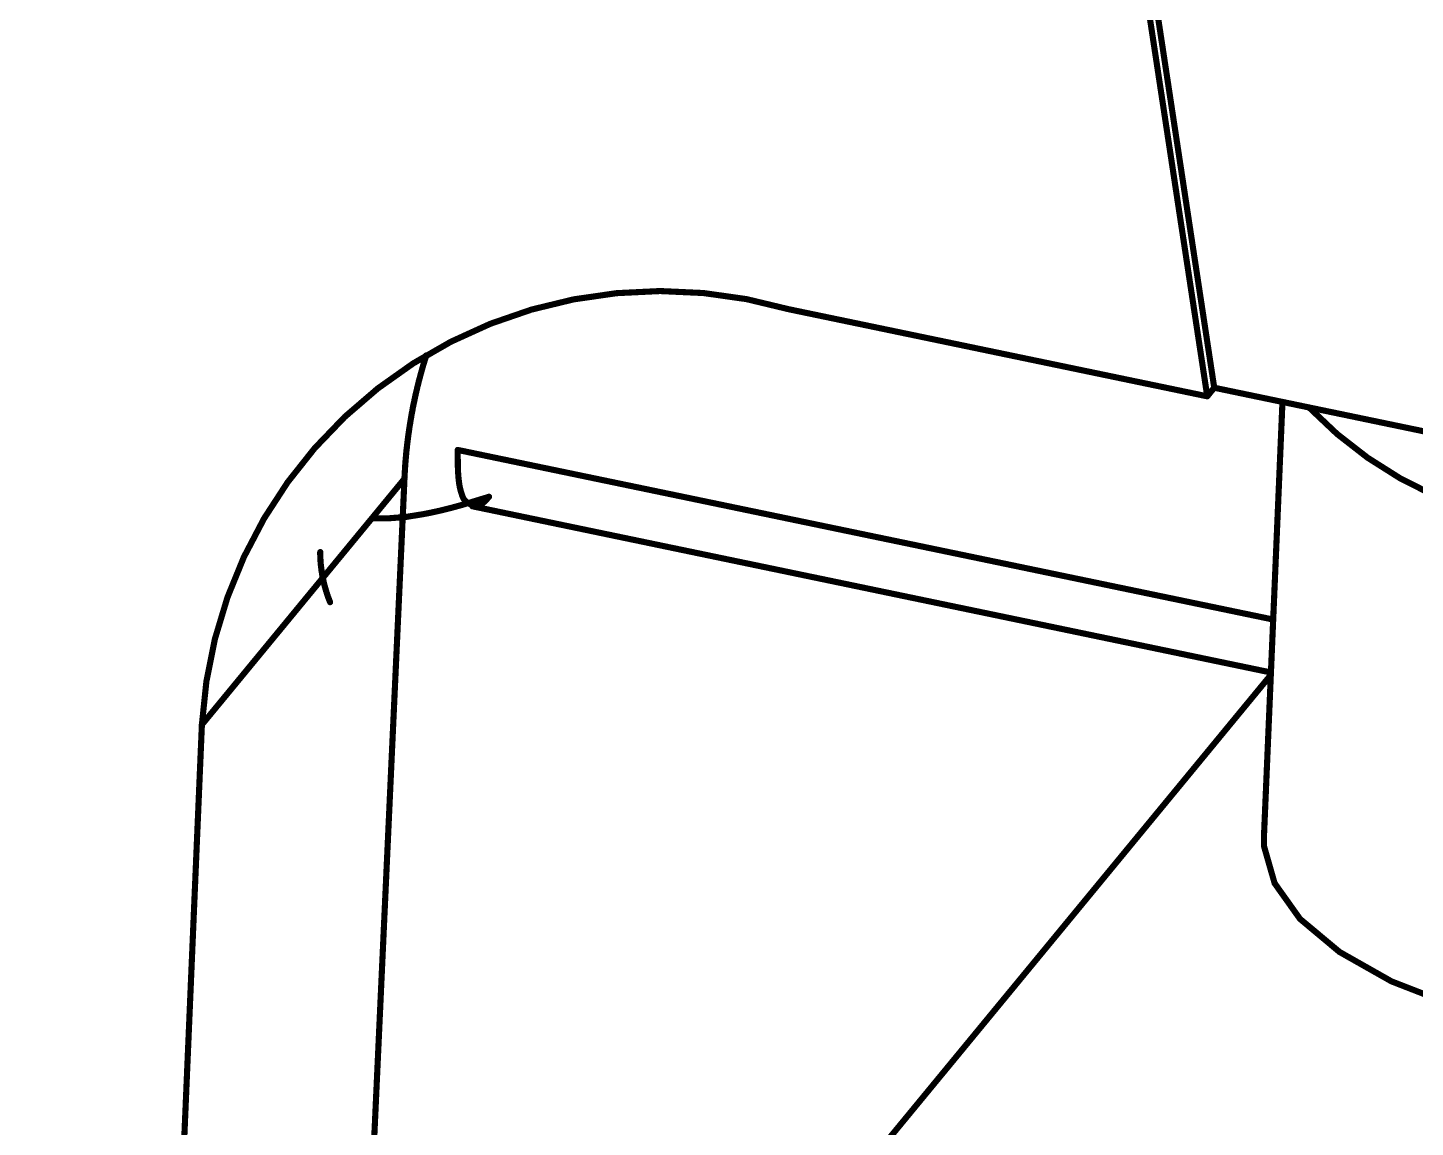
# Model space of a CAD drawing. Header units: inches. Extents: x 0 to 35.2, y -0.7 to 15.9.
# Drawn here: x 13.4561 to 13.5694, y 2.1401 to 2.2298 of the extents above; entities that cross this region are included whole.
import ezdxf

# ---------------------------------------------------------------- set-up
doc = ezdxf.new("R2010")
doc.units = ezdxf.units.IN
doc.header["$MEASUREMENT"] = 0
doc.layers.add('Dimensions', color=6, linetype='Continuous')

msp = doc.modelspace()

# ---------------------------------------------------------------- linework, layer by layer
at = {"layer": 'Dimensions', "const_width": 0.0005}
for points in [[(13.36293, 3.44821), (13.55237, 2.19974)], [(13.36362, 3.44819), (13.55294, 2.20044)], [(13.5182, 2.20685), (13.55237, 2.19974)], [(13.48858, 2.20298), (13.48861, 2.20308)], [(13.48823, 2.20182), (13.48826, 2.20192)], [(13.48826, 2.20192), (13.48829, 2.20202)], [(13.48829, 2.20202), (13.48831, 2.20211)], [(13.48831, 2.20211), (13.48834, 2.20221)], [(13.48834, 2.20221), (13.48837, 2.20231)], [(13.48837, 2.20231), (13.4884, 2.2024)], [(13.4884, 2.2024), (13.48843, 2.2025)], [(13.48843, 2.2025), (13.48846, 2.2026)], [(13.48846, 2.2026), (13.48849, 2.20269)], [(13.48849, 2.20269), (13.48852, 2.20279)], [(13.48852, 2.20279), (13.48855, 2.20289)], [(13.48855, 2.20289), (13.48858, 2.20298)], [(13.48795, 2.20074), (13.48797, 2.20084)], [(13.48797, 2.20084), (13.48799, 2.20094)], [(13.48799, 2.20094), (13.48802, 2.20104)], [(13.48802, 2.20104), (13.48805, 2.20114)], [(13.48805, 2.20114), (13.48807, 2.20123)], [(13.48807, 2.20123), (13.4881, 2.20133)], [(13.4881, 2.20133), (13.48812, 2.20143)], [(13.48812, 2.20143), (13.48815, 2.20153)], [(13.48815, 2.20153), (13.48818, 2.20163)], [(13.48818, 2.20163), (13.4882, 2.20172)], [(13.4882, 2.20172), (13.48823, 2.20182)], [(13.48767, 2.19955), (13.48769, 2.19965)], [(13.48769, 2.19965), (13.48771, 2.19975)], [(13.48771, 2.19975), (13.48773, 2.19985)], [(13.48773, 2.19985), (13.48776, 2.19995)], [(13.48776, 2.19995), (13.48778, 2.20005)], [(13.48778, 2.20005), (13.4878, 2.20015)], [(13.4878, 2.20015), (13.48783, 2.20025)], [(13.48783, 2.20025), (13.48785, 2.20035)], [(13.48785, 2.20035), (13.48787, 2.20045)], [(13.48787, 2.20045), (13.4879, 2.20055)], [(13.4879, 2.20055), (13.48792, 2.20064)], [(13.48792, 2.20064), (13.48795, 2.20074)], [(13.55237, 2.19974), (13.55294, 2.20044)], [(13.55294, 2.20044), (13.67998, 2.17401)], [(13.48745, 2.19845), (13.48747, 2.19855)], [(13.48747, 2.19855), (13.48749, 2.19865)], [(13.48749, 2.19865), (13.4875, 2.19875)], [(13.4875, 2.19875), (13.48752, 2.19885)], [(13.48752, 2.19885), (13.48754, 2.19895)], [(13.48754, 2.19895), (13.48756, 2.19905)], [(13.48756, 2.19905), (13.48758, 2.19915)], [(13.48758, 2.19915), (13.48761, 2.19925)], [(13.48761, 2.19925), (13.48763, 2.19935)], [(13.48763, 2.19935), (13.48765, 2.19945)], [(13.48765, 2.19945), (13.48767, 2.19955)], [(13.557, 2.16382), (13.55851, 2.19928)], [(13.48726, 2.19734), (13.48727, 2.19744)], [(13.48727, 2.19744), (13.48729, 2.19754)], [(13.48729, 2.19754), (13.48731, 2.19764)], [(13.48731, 2.19764), (13.48732, 2.19774)], [(13.48732, 2.19774), (13.48734, 2.19785)], [(13.48734, 2.19785), (13.48736, 2.19795)], [(13.48736, 2.19795), (13.48738, 2.19805)], [(13.48738, 2.19805), (13.48739, 2.19815)], [(13.48739, 2.19815), (13.48741, 2.19825)], [(13.48741, 2.19825), (13.48743, 2.19835)], [(13.48743, 2.19835), (13.48745, 2.19845)], [(13.4871, 2.19622), (13.48711, 2.19632)], [(13.48711, 2.19632), (13.48713, 2.19642)], [(13.48713, 2.19642), (13.48714, 2.19652)], [(13.48714, 2.19652), (13.48715, 2.19663)], [(13.48715, 2.19663), (13.48717, 2.19673)], [(13.48717, 2.19673), (13.48718, 2.19683)], [(13.48718, 2.19683), (13.4872, 2.19693)], [(13.4872, 2.19693), (13.48721, 2.19703)], [(13.48721, 2.19703), (13.48723, 2.19713)], [(13.48723, 2.19713), (13.48724, 2.19724)], [(13.48724, 2.19724), (13.48726, 2.19734)], [(13.48697, 2.19509), (13.48698, 2.19519)], [(13.48698, 2.19519), (13.48699, 2.19529)], [(13.48699, 2.19529), (13.487, 2.19539)], [(13.487, 2.19539), (13.48702, 2.1955)], [(13.48702, 2.1955), (13.48703, 2.1956)], [(13.48703, 2.1956), (13.48704, 2.1957)], [(13.48704, 2.1957), (13.48705, 2.19581)], [(13.48705, 2.19581), (13.48706, 2.19591)], [(13.48706, 2.19591), (13.48707, 2.19601)], [(13.48707, 2.19601), (13.48709, 2.19611)], [(13.48709, 2.19611), (13.4871, 2.19622)], [(13.49118, 2.19536), (13.55776, 2.18151)], [(13.48688, 2.19395), (13.48689, 2.19405)], [(13.48689, 2.19415), (13.4869, 2.19426)], [(13.48689, 2.19405), (13.48689, 2.19415)], [(13.4869, 2.19426), (13.48691, 2.19436)], [(13.48691, 2.19436), (13.48692, 2.19447)], [(13.48692, 2.19447), (13.48693, 2.19457)], [(13.48693, 2.19457), (13.48694, 2.19467)], [(13.48694, 2.19478), (13.48695, 2.19488)], [(13.48694, 2.19467), (13.48694, 2.19478)], [(13.48695, 2.19488), (13.48696, 2.19498)], [(13.48696, 2.19498), (13.48697, 2.19509)], [(13.47029, 2.17293), (13.48683, 2.19301)], [(13.48282, 2.10565), (13.48683, 2.19301)], [(13.48683, 2.19311), (13.48684, 2.19322)], [(13.48683, 2.19301), (13.48683, 2.19311)], [(13.48684, 2.19332), (13.48685, 2.19343)], [(13.48684, 2.19322), (13.48684, 2.19332)], [(13.48685, 2.19353), (13.48686, 2.19363)], [(13.48685, 2.19343), (13.48685, 2.19353)], [(13.48686, 2.19363), (13.48687, 2.19374)], [(13.48687, 2.19384), (13.48688, 2.19395)], [(13.48687, 2.19374), (13.48687, 2.19384)], [(13.492, 2.19101), (13.49374, 2.19154)], [(13.49238, 2.19076), (13.55757, 2.17719)], [(13.47995, 2.18698), (13.47995, 2.18702)], [(13.47995, 2.18694), (13.47995, 2.18698)], [(13.47995, 2.18694), (13.47995, 2.1869)], [(13.47995, 2.1869), (13.47995, 2.18686)], [(13.47995, 2.18686), (13.47995, 2.18682)], [(13.47995, 2.18682), (13.47995, 2.18678)], [(13.47995, 2.18678), (13.47996, 2.18673)], [(13.47996, 2.18673), (13.47996, 2.18669)], [(13.47996, 2.18669), (13.47996, 2.18665)], [(13.47996, 2.18665), (13.47996, 2.18661)], [(13.47996, 2.18661), (13.47996, 2.18657)], [(13.47996, 2.18657), (13.47996, 2.18653)], [(13.47996, 2.18653), (13.47996, 2.18649)], [(13.47996, 2.18649), (13.47997, 2.18645)], [(13.47997, 2.18645), (13.47997, 2.18641)], [(13.47997, 2.18641), (13.47997, 2.18637)], [(13.47997, 2.18637), (13.47997, 2.18633)], [(13.47997, 2.18633), (13.47998, 2.18629)], [(13.47998, 2.18629), (13.47998, 2.18624)], [(13.47998, 2.18624), (13.47998, 2.1862)], [(13.47998, 2.1862), (13.47998, 2.18616)], [(13.47998, 2.18616), (13.47999, 2.18612)], [(13.47999, 2.18612), (13.47999, 2.18608)], [(13.47999, 2.18608), (13.48, 2.18604)], [(13.48, 2.18604), (13.48, 2.186)], [(13.48, 2.186), (13.48, 2.18596)], [(13.48, 2.18596), (13.48001, 2.18592)], [(13.48001, 2.18592), (13.48001, 2.18587)], [(13.48001, 2.18587), (13.48002, 2.18583)], [(13.48002, 2.18583), (13.48002, 2.18579)], [(13.48002, 2.18579), (13.48003, 2.18575)], [(13.48003, 2.18575), (13.48003, 2.18571)], [(13.48003, 2.18571), (13.48004, 2.18567)], [(13.48004, 2.18567), (13.48004, 2.18563)], [(13.48004, 2.18563), (13.48005, 2.18559)], [(13.48005, 2.18559), (13.48005, 2.18555)], [(13.48005, 2.18555), (13.48006, 2.1855)], [(13.48006, 2.1855), (13.48006, 2.18546)], [(13.48006, 2.18546), (13.48007, 2.18542)], [(13.48007, 2.18542), (13.48008, 2.18538)], [(13.48008, 2.18538), (13.48008, 2.18534)], [(13.48008, 2.18534), (13.48009, 2.1853)], [(13.48009, 2.1853), (13.4801, 2.18526)], [(13.4801, 2.18526), (13.4801, 2.18522)], [(13.4801, 2.18522), (13.48011, 2.18518)], [(13.48011, 2.18518), (13.48012, 2.18513)], [(13.48012, 2.18513), (13.48013, 2.18509)], [(13.48013, 2.18509), (13.48013, 2.18505)], [(13.48013, 2.18505), (13.48014, 2.18501)], [(13.48014, 2.18501), (13.48015, 2.18497)], [(13.48015, 2.18497), (13.48016, 2.18493)], [(13.48016, 2.18493), (13.48017, 2.18489)], [(13.48017, 2.18489), (13.48017, 2.18485)], [(13.48017, 2.18485), (13.48018, 2.1848)], [(13.48018, 2.1848), (13.48019, 2.18476)], [(13.48019, 2.18476), (13.4802, 2.18472)], [(13.4802, 2.18472), (13.48021, 2.18468)], [(13.48021, 2.18468), (13.48022, 2.18464)], [(13.48022, 2.18464), (13.48023, 2.1846)], [(13.48023, 2.1846), (13.48024, 2.18456)], [(13.48024, 2.18456), (13.48025, 2.18452)], [(13.48025, 2.18452), (13.48026, 2.18448)], [(13.48026, 2.18448), (13.48027, 2.18443)], [(13.48027, 2.18443), (13.48028, 2.18439)], [(13.48028, 2.18439), (13.48029, 2.18435)], [(13.48029, 2.18435), (13.4803, 2.18431)], [(13.4803, 2.18431), (13.48031, 2.18427)], [(13.48031, 2.18427), (13.48032, 2.18423)], [(13.48032, 2.18423), (13.48033, 2.18419)], [(13.48033, 2.18419), (13.48034, 2.18415)], [(13.48034, 2.18415), (13.48036, 2.18411)], [(13.48036, 2.18411), (13.48037, 2.18407)], [(13.48037, 2.18407), (13.48038, 2.18402)], [(13.48038, 2.18402), (13.48039, 2.18398)], [(13.48039, 2.18398), (13.4804, 2.18394)], [(13.4804, 2.18394), (13.48042, 2.1839)], [(13.48042, 2.1839), (13.48043, 2.18386)], [(13.48043, 2.18386), (13.48044, 2.18382)], [(13.48044, 2.18382), (13.48045, 2.18378)], [(13.48045, 2.18378), (13.48047, 2.18374)], [(13.48047, 2.18374), (13.48048, 2.1837)], [(13.48048, 2.1837), (13.48049, 2.18366)], [(13.48049, 2.18366), (13.48051, 2.18362)], [(13.48051, 2.18362), (13.48052, 2.18358)], [(13.48052, 2.18358), (13.48053, 2.18353)], [(13.48053, 2.18353), (13.48055, 2.18349)], [(13.48055, 2.18349), (13.48056, 2.18345)], [(13.48056, 2.18345), (13.48057, 2.18341)], [(13.48057, 2.18341), (13.48059, 2.18337)], [(13.48059, 2.18337), (13.4806, 2.18333)], [(13.4806, 2.18333), (13.48062, 2.18329)], [(13.48062, 2.18329), (13.48063, 2.18325)], [(13.48063, 2.18325), (13.48065, 2.18321)], [(13.48065, 2.18321), (13.48066, 2.18317)], [(13.48066, 2.18317), (13.48068, 2.18313)], [(13.48068, 2.18313), (13.48069, 2.18309)], [(13.48069, 2.18309), (13.48071, 2.18305)], [(13.48071, 2.18305), (13.48072, 2.18301)], [(13.48072, 2.18301), (13.48074, 2.18297)], [(13.48074, 2.18297), (13.48076, 2.18293)], [(13.46957, 2.07015), (13.55756, 2.17699)], [(13.46658, 2.08593), (13.47029, 2.17293)], [(13.557, 2.16382), (13.55701, 2.16298)], [(13.55701, 2.16298), (13.55787, 2.15998)], [(13.55787, 2.15998), (13.55994, 2.15707)], [(13.55994, 2.15707), (13.56317, 2.15437)], [(13.56317, 2.15437), (13.56741, 2.15197)], [(13.56741, 2.15197), (13.57252, 2.14998)]]:
    msp.add_lwpolyline(points, dxfattribs=at)
for points in [[(13.47029, 2.17293, -0.482015), (13.5182, 2.20685)], [(13.58002, 2.18907, -0.170955), (13.56069, 2.19882)], [(13.49119, 2.19393, -0.007472), (13.49118, 2.19536)], [(13.49129, 2.19264, -0.027727), (13.49119, 2.19393)], [(13.49154, 2.19165, -0.056512), (13.49129, 2.19264)], [(13.492, 2.19101, -0.010318), (13.49021, 2.19052)], [(13.49241, 2.19088, -0.300743), (13.49154, 2.19165)], [(13.49263, 2.19076, -0.080334), (13.49241, 2.19088)], [(13.49288, 2.19078, -0.170382), (13.49263, 2.19076)], [(13.49315, 2.19095, -0.072972), (13.49288, 2.19078)], [(13.49374, 2.19154, -0.034925), (13.49315, 2.19095)], [(13.48832, 2.19011, -0.05978), (13.48416, 2.18978)], [(13.49021, 2.19052, -0.015796), (13.48832, 2.19011)]]:
    msp.add_lwpolyline(points, format="xyb", dxfattribs=at)
at = {"layer": 'Dimensions', "const_width": 0.00025}
for points in [[(13.51808, 2.20685, 1), (13.51833, 2.20685, 1)], [(13.51808, 2.20685, 1), (13.51833, 2.20685, 1)], [(13.48848, 2.20308, 1), (13.48873, 2.20308, 1)], [(13.48813, 2.20192, 1), (13.48838, 2.20192, 1)], [(13.48813, 2.20192, 1), (13.48838, 2.20192, 1)], [(13.48816, 2.20202, 1), (13.48841, 2.20202, 1)], [(13.48816, 2.20202, 1), (13.48841, 2.20202, 1)], [(13.48819, 2.20211, 1), (13.48844, 2.20211, 1)], [(13.48819, 2.20211, 1), (13.48844, 2.20211, 1)], [(13.48822, 2.20221, 1), (13.48847, 2.20221, 1)], [(13.48822, 2.20221, 1), (13.48847, 2.20221, 1)], [(13.48825, 2.20231, 1), (13.4885, 2.20231, 1)], [(13.48825, 2.20231, 1), (13.4885, 2.20231, 1)], [(13.48828, 2.2024, 1), (13.48853, 2.2024, 1)], [(13.48828, 2.2024, 1), (13.48853, 2.2024, 1)], [(13.4883, 2.2025, 1), (13.48855, 2.2025, 1)], [(13.4883, 2.2025, 1), (13.48855, 2.2025, 1)], [(13.48833, 2.2026, 1), (13.48858, 2.2026, 1)], [(13.48833, 2.2026, 1), (13.48858, 2.2026, 1)], [(13.48836, 2.20269, 1), (13.48861, 2.20269, 1)], [(13.48836, 2.20269, 1), (13.48861, 2.20269, 1)], [(13.48839, 2.20279, 1), (13.48864, 2.20279, 1)], [(13.48839, 2.20279, 1), (13.48864, 2.20279, 1)], [(13.48842, 2.20289, 1), (13.48867, 2.20289, 1)], [(13.48842, 2.20289, 1), (13.48867, 2.20289, 1)], [(13.48845, 2.20298, 1), (13.4887, 2.20298, 1)], [(13.48845, 2.20298, 1), (13.4887, 2.20298, 1)], [(13.48785, 2.20084, 1), (13.48809, 2.20084, 1)], [(13.48785, 2.20084, 1), (13.48809, 2.20084, 1)], [(13.48787, 2.20094, 1), (13.48812, 2.20094, 1)], [(13.48787, 2.20094, 1), (13.48812, 2.20094, 1)], [(13.4879, 2.20104, 1), (13.48815, 2.20104, 1)], [(13.4879, 2.20104, 1), (13.48815, 2.20104, 1)], [(13.48792, 2.20114, 1), (13.48817, 2.20114, 1)], [(13.48792, 2.20114, 1), (13.48817, 2.20114, 1)], [(13.48795, 2.20123, 1), (13.4882, 2.20123, 1)], [(13.48795, 2.20123, 1), (13.4882, 2.20123, 1)], [(13.48797, 2.20133, 1), (13.48822, 2.20133, 1)], [(13.48797, 2.20133, 1), (13.48822, 2.20133, 1)], [(13.488, 2.20143, 1), (13.48825, 2.20143, 1)], [(13.488, 2.20143, 1), (13.48825, 2.20143, 1)], [(13.48803, 2.20153, 1), (13.48828, 2.20153, 1)], [(13.48803, 2.20153, 1), (13.48828, 2.20153, 1)], [(13.48805, 2.20163, 1), (13.4883, 2.20163, 1)], [(13.48805, 2.20163, 1), (13.4883, 2.20163, 1)], [(13.48808, 2.20172, 1), (13.48833, 2.20172, 1)], [(13.48808, 2.20172, 1), (13.48833, 2.20172, 1)], [(13.48811, 2.20182, 1), (13.48836, 2.20182, 1)], [(13.48811, 2.20182, 1), (13.48836, 2.20182, 1)], [(13.48757, 2.19965, 1), (13.48782, 2.19965, 1)], [(13.48757, 2.19965, 1), (13.48782, 2.19965, 1)], [(13.48759, 2.19975, 1), (13.48784, 2.19975, 1)], [(13.48759, 2.19975, 1), (13.48784, 2.19975, 1)], [(13.48761, 2.19985, 1), (13.48786, 2.19985, 1)], [(13.48761, 2.19985, 1), (13.48786, 2.19985, 1)], [(13.48763, 2.19995, 1), (13.48788, 2.19995, 1)], [(13.48763, 2.19995, 1), (13.48788, 2.19995, 1)], [(13.48765, 2.20005, 1), (13.4879, 2.20005, 1)], [(13.48765, 2.20005, 1), (13.4879, 2.20005, 1)], [(13.48768, 2.20015, 1), (13.48793, 2.20015, 1)], [(13.48768, 2.20015, 1), (13.48793, 2.20015, 1)], [(13.4877, 2.20025, 1), (13.48795, 2.20025, 1)], [(13.4877, 2.20025, 1), (13.48795, 2.20025, 1)], [(13.48772, 2.20035, 1), (13.48797, 2.20035, 1)], [(13.48772, 2.20035, 1), (13.48797, 2.20035, 1)], [(13.48775, 2.20045, 1), (13.488, 2.20045, 1)], [(13.48775, 2.20045, 1), (13.488, 2.20045, 1)], [(13.48777, 2.20055, 1), (13.48802, 2.20055, 1)], [(13.48777, 2.20055, 1), (13.48802, 2.20055, 1)], [(13.4878, 2.20064, 1), (13.48805, 2.20064, 1)], [(13.4878, 2.20064, 1), (13.48805, 2.20064, 1)], [(13.48782, 2.20074, 1), (13.48807, 2.20074, 1)], [(13.48782, 2.20074, 1), (13.48807, 2.20074, 1)], [(13.55224, 2.19974, 1), (13.55249, 2.19974, 1)], [(13.55224, 2.19974, 1), (13.55249, 2.19974, 1)], [(13.55224, 2.19974, 1), (13.55249, 2.19974, 1)], [(13.55282, 2.20044, 1), (13.55307, 2.20044, 1)], [(13.55282, 2.20044, 1), (13.55307, 2.20044, 1)], [(13.55282, 2.20044, 1), (13.55307, 2.20044, 1)], [(13.48734, 2.19855, 1), (13.48759, 2.19855, 1)], [(13.48734, 2.19855, 1), (13.48759, 2.19855, 1)], [(13.48736, 2.19865, 1), (13.48761, 2.19865, 1)], [(13.48736, 2.19865, 1), (13.48761, 2.19865, 1)], [(13.48738, 2.19875, 1), (13.48763, 2.19875, 1)], [(13.48738, 2.19875, 1), (13.48763, 2.19875, 1)], [(13.4874, 2.19885, 1), (13.48765, 2.19885, 1)], [(13.4874, 2.19885, 1), (13.48765, 2.19885, 1)], [(13.48742, 2.19895, 1), (13.48767, 2.19895, 1)], [(13.48742, 2.19895, 1), (13.48767, 2.19895, 1)], [(13.48744, 2.19905, 1), (13.48769, 2.19905, 1)], [(13.48744, 2.19905, 1), (13.48769, 2.19905, 1)], [(13.48746, 2.19915, 1), (13.48771, 2.19915, 1)], [(13.48746, 2.19915, 1), (13.48771, 2.19915, 1)], [(13.48748, 2.19925, 1), (13.48773, 2.19925, 1)], [(13.48748, 2.19925, 1), (13.48773, 2.19925, 1)], [(13.4875, 2.19935, 1), (13.48775, 2.19935, 1)], [(13.4875, 2.19935, 1), (13.48775, 2.19935, 1)], [(13.48752, 2.19945, 1), (13.48777, 2.19945, 1)], [(13.48752, 2.19945, 1), (13.48777, 2.19945, 1)], [(13.48754, 2.19955, 1), (13.48779, 2.19955, 1)], [(13.48754, 2.19955, 1), (13.48779, 2.19955, 1)], [(13.55839, 2.19928, 1), (13.55864, 2.19928, 1)], [(13.56057, 2.19882, 1), (13.56082, 2.19882, 1)], [(13.48715, 2.19744, 1), (13.4874, 2.19744, 1)], [(13.48715, 2.19744, 1), (13.4874, 2.19744, 1)], [(13.48717, 2.19754, 1), (13.48742, 2.19754, 1)], [(13.48717, 2.19754, 1), (13.48742, 2.19754, 1)], [(13.48718, 2.19764, 1), (13.48743, 2.19764, 1)], [(13.48718, 2.19764, 1), (13.48743, 2.19764, 1)], [(13.4872, 2.19774, 1), (13.48745, 2.19774, 1)], [(13.4872, 2.19774, 1), (13.48745, 2.19774, 1)], [(13.48722, 2.19785, 1), (13.48747, 2.19785, 1)], [(13.48722, 2.19785, 1), (13.48747, 2.19785, 1)], [(13.48723, 2.19795, 1), (13.48748, 2.19795, 1)], [(13.48723, 2.19795, 1), (13.48748, 2.19795, 1)], [(13.48725, 2.19805, 1), (13.4875, 2.19805, 1)], [(13.48725, 2.19805, 1), (13.4875, 2.19805, 1)], [(13.48727, 2.19815, 1), (13.48752, 2.19815, 1)], [(13.48727, 2.19815, 1), (13.48752, 2.19815, 1)], [(13.48729, 2.19825, 1), (13.48754, 2.19825, 1)], [(13.48729, 2.19825, 1), (13.48754, 2.19825, 1)], [(13.4873, 2.19835, 1), (13.48755, 2.19835, 1)], [(13.4873, 2.19835, 1), (13.48755, 2.19835, 1)], [(13.48732, 2.19845, 1), (13.48757, 2.19845, 1)], [(13.48732, 2.19845, 1), (13.48757, 2.19845, 1)], [(13.48699, 2.19632, 1), (13.48724, 2.19632, 1)], [(13.48699, 2.19632, 1), (13.48724, 2.19632, 1)], [(13.487, 2.19642, 1), (13.48725, 2.19642, 1)], [(13.487, 2.19642, 1), (13.48725, 2.19642, 1)], [(13.48701, 2.19652, 1), (13.48727, 2.19652, 1)], [(13.48701, 2.19652, 1), (13.48727, 2.19652, 1)], [(13.48703, 2.19663, 1), (13.48728, 2.19663, 1)], [(13.48703, 2.19663, 1), (13.48728, 2.19663, 1)], [(13.48704, 2.19673, 1), (13.48729, 2.19673, 1)], [(13.48704, 2.19673, 1), (13.48729, 2.19673, 1)], [(13.48706, 2.19683, 1), (13.48731, 2.19683, 1)], [(13.48706, 2.19683, 1), (13.48731, 2.19683, 1)], [(13.48707, 2.19693, 1), (13.48732, 2.19693, 1)], [(13.48707, 2.19693, 1), (13.48732, 2.19693, 1)], [(13.48709, 2.19703, 1), (13.48734, 2.19703, 1)], [(13.48709, 2.19703, 1), (13.48734, 2.19703, 1)], [(13.4871, 2.19713, 1), (13.48735, 2.19713, 1)], [(13.4871, 2.19713, 1), (13.48735, 2.19713, 1)], [(13.48712, 2.19724, 1), (13.48737, 2.19724, 1)], [(13.48712, 2.19724, 1), (13.48737, 2.19724, 1)], [(13.48713, 2.19734, 1), (13.48738, 2.19734, 1)], [(13.48713, 2.19734, 1), (13.48738, 2.19734, 1)], [(13.48686, 2.19519, 1), (13.48711, 2.19519, 1)], [(13.48686, 2.19519, 1), (13.48711, 2.19519, 1)], [(13.48687, 2.19529, 1), (13.48712, 2.19529, 1)], [(13.48687, 2.19529, 1), (13.48712, 2.19529, 1)], [(13.48688, 2.19539, 1), (13.48713, 2.19539, 1)], [(13.48688, 2.19539, 1), (13.48713, 2.19539, 1)], [(13.48689, 2.1955, 1), (13.48714, 2.1955, 1)], [(13.48689, 2.1955, 1), (13.48714, 2.1955, 1)], [(13.4869, 2.1956, 1), (13.48715, 2.1956, 1)], [(13.4869, 2.1956, 1), (13.48715, 2.1956, 1)], [(13.48691, 2.1957, 1), (13.48716, 2.1957, 1)], [(13.48691, 2.1957, 1), (13.48716, 2.1957, 1)], [(13.48693, 2.19581, 1), (13.48718, 2.19581, 1)], [(13.48693, 2.19581, 1), (13.48718, 2.19581, 1)], [(13.48694, 2.19591, 1), (13.48719, 2.19591, 1)], [(13.48694, 2.19591, 1), (13.48719, 2.19591, 1)], [(13.48695, 2.19601, 1), (13.4872, 2.19601, 1)], [(13.48695, 2.19601, 1), (13.4872, 2.19601, 1)], [(13.48696, 2.19611, 1), (13.48721, 2.19611, 1)], [(13.48696, 2.19611, 1), (13.48721, 2.19611, 1)], [(13.48697, 2.19622, 1), (13.48723, 2.19622, 1)], [(13.48697, 2.19622, 1), (13.48723, 2.19622, 1)], [(13.49105, 2.19536, 1), (13.4913, 2.19536, 1)], [(13.49105, 2.19536, 1), (13.4913, 2.19536, 1)], [(13.48677, 2.19415, 1), (13.48702, 2.19415, 1)], [(13.48677, 2.19415, 1), (13.48702, 2.19415, 1)], [(13.48676, 2.19405, 1), (13.48701, 2.19405, 1)], [(13.48676, 2.19405, 1), (13.48701, 2.19405, 1)], [(13.48678, 2.19426, 1), (13.48703, 2.19426, 1)], [(13.48678, 2.19426, 1), (13.48703, 2.19426, 1)], [(13.48678, 2.19436, 1), (13.48703, 2.19436, 1)], [(13.48678, 2.19436, 1), (13.48703, 2.19436, 1)], [(13.48679, 2.19447, 1), (13.48704, 2.19447, 1)], [(13.48679, 2.19447, 1), (13.48704, 2.19447, 1)], [(13.4868, 2.19457, 1), (13.48705, 2.19457, 1)], [(13.4868, 2.19457, 1), (13.48705, 2.19457, 1)], [(13.48682, 2.19478, 1), (13.48707, 2.19478, 1)], [(13.48682, 2.19478, 1), (13.48707, 2.19478, 1)], [(13.48681, 2.19467, 1), (13.48706, 2.19467, 1)], [(13.48681, 2.19467, 1), (13.48706, 2.19467, 1)], [(13.48683, 2.19488, 1), (13.48708, 2.19488, 1)], [(13.48683, 2.19488, 1), (13.48708, 2.19488, 1)], [(13.48684, 2.19498, 1), (13.48709, 2.19498, 1)], [(13.48684, 2.19498, 1), (13.48709, 2.19498, 1)], [(13.48685, 2.19509, 1), (13.4871, 2.19509, 1)], [(13.48685, 2.19509, 1), (13.4871, 2.19509, 1)], [(13.48671, 2.19311, 1), (13.48696, 2.19311, 1)], [(13.48671, 2.19311, 1), (13.48696, 2.19311, 1)], [(13.4867, 2.19301, 1), (13.48695, 2.19301, 1)], [(13.4867, 2.19301, 1), (13.48695, 2.19301, 1)], [(13.4867, 2.19301, 1), (13.48695, 2.19301, 1)], [(13.48672, 2.19332, 1), (13.48697, 2.19332, 1)], [(13.48672, 2.19332, 1), (13.48697, 2.19332, 1)], [(13.48671, 2.19322, 1), (13.48696, 2.19322, 1)], [(13.48671, 2.19322, 1), (13.48696, 2.19322, 1)], [(13.48673, 2.19353, 1), (13.48698, 2.19353, 1)], [(13.48673, 2.19353, 1), (13.48698, 2.19353, 1)], [(13.48672, 2.19343, 1), (13.48697, 2.19343, 1)], [(13.48672, 2.19343, 1), (13.48697, 2.19343, 1)], [(13.48673, 2.19363, 1), (13.48698, 2.19363, 1)], [(13.48673, 2.19363, 1), (13.48698, 2.19363, 1)], [(13.48675, 2.19384, 1), (13.487, 2.19384, 1)], [(13.48675, 2.19384, 1), (13.487, 2.19384, 1)], [(13.48674, 2.19374, 1), (13.48699, 2.19374, 1)], [(13.48674, 2.19374, 1), (13.48699, 2.19374, 1)], [(13.48675, 2.19395, 1), (13.487, 2.19395, 1)], [(13.48675, 2.19395, 1), (13.487, 2.19395, 1)], [(13.49107, 2.19393, 1), (13.49132, 2.19393, 1)], [(13.49107, 2.19393, 1), (13.49132, 2.19393, 1)], [(13.49117, 2.19264, 1), (13.49142, 2.19264, 1)], [(13.49117, 2.19264, 1), (13.49142, 2.19264, 1)], [(13.49141, 2.19165, 1), (13.49166, 2.19165, 1)], [(13.49141, 2.19165, 1), (13.49166, 2.19165, 1)], [(13.49188, 2.19101, 1), (13.49213, 2.19101, 1)], [(13.49188, 2.19101, 1), (13.49213, 2.19101, 1)], [(13.49225, 2.19076, 1), (13.4925, 2.19076, 1)], [(13.49228, 2.19088, 1), (13.49253, 2.19088, 1)], [(13.49228, 2.19088, 1), (13.49253, 2.19088, 1)], [(13.4925, 2.19076, 1), (13.49275, 2.19076, 1)], [(13.4925, 2.19076, 1), (13.49275, 2.19076, 1)], [(13.49275, 2.19078, 1), (13.493, 2.19078, 1)], [(13.49275, 2.19078, 1), (13.493, 2.19078, 1)], [(13.49302, 2.19095, 1), (13.49327, 2.19095, 1)], [(13.49302, 2.19095, 1), (13.49327, 2.19095, 1)], [(13.49361, 2.19154, 1), (13.49386, 2.19154, 1)], [(13.49361, 2.19154, 1), (13.49386, 2.19154, 1)], [(13.48404, 2.18978, 1), (13.48429, 2.18978, 1)], [(13.4882, 2.19011, 1), (13.48845, 2.19011, 1)], [(13.4882, 2.19011, 1), (13.48845, 2.19011, 1)], [(13.49009, 2.19052, 1), (13.49034, 2.19052, 1)], [(13.49009, 2.19052, 1), (13.49034, 2.19052, 1)], [(13.47983, 2.18702, 1), (13.48008, 2.18702, 1)], [(13.47983, 2.18698, 1), (13.48008, 2.18698, 1)], [(13.47983, 2.18698, 1), (13.48008, 2.18698, 1)], [(13.47983, 2.18694, 1), (13.48008, 2.18694, 1)], [(13.47983, 2.18694, 1), (13.48008, 2.18694, 1)], [(13.47983, 2.1869, 1), (13.48008, 2.1869, 1)], [(13.47983, 2.1869, 1), (13.48008, 2.1869, 1)], [(13.47983, 2.18686, 1), (13.48008, 2.18686, 1)], [(13.47983, 2.18686, 1), (13.48008, 2.18686, 1)], [(13.47983, 2.18682, 1), (13.48008, 2.18682, 1)], [(13.47983, 2.18682, 1), (13.48008, 2.18682, 1)], [(13.47983, 2.18678, 1), (13.48008, 2.18678, 1)], [(13.47983, 2.18678, 1), (13.48008, 2.18678, 1)], [(13.47983, 2.18673, 1), (13.48008, 2.18673, 1)], [(13.47983, 2.18673, 1), (13.48008, 2.18673, 1)], [(13.47983, 2.18669, 1), (13.48008, 2.18669, 1)], [(13.47983, 2.18669, 1), (13.48008, 2.18669, 1)], [(13.47983, 2.18665, 1), (13.48008, 2.18665, 1)], [(13.47983, 2.18665, 1), (13.48008, 2.18665, 1)], [(13.47983, 2.18661, 1), (13.48008, 2.18661, 1)], [(13.47983, 2.18661, 1), (13.48008, 2.18661, 1)], [(13.47984, 2.18657, 1), (13.48009, 2.18657, 1)], [(13.47984, 2.18657, 1), (13.48009, 2.18657, 1)], [(13.47984, 2.18653, 1), (13.48009, 2.18653, 1)], [(13.47984, 2.18653, 1), (13.48009, 2.18653, 1)], [(13.47984, 2.18649, 1), (13.48009, 2.18649, 1)], [(13.47984, 2.18649, 1), (13.48009, 2.18649, 1)], [(13.47984, 2.18645, 1), (13.48009, 2.18645, 1)], [(13.47984, 2.18645, 1), (13.48009, 2.18645, 1)], [(13.47984, 2.18641, 1), (13.48009, 2.18641, 1)], [(13.47984, 2.18641, 1), (13.48009, 2.18641, 1)], [(13.47985, 2.18637, 1), (13.4801, 2.18637, 1)], [(13.47985, 2.18637, 1), (13.4801, 2.18637, 1)], [(13.47985, 2.18633, 1), (13.4801, 2.18633, 1)], [(13.47985, 2.18633, 1), (13.4801, 2.18633, 1)], [(13.47985, 2.18629, 1), (13.4801, 2.18629, 1)], [(13.47985, 2.18629, 1), (13.4801, 2.18629, 1)], [(13.47985, 2.18624, 1), (13.4801, 2.18624, 1)], [(13.47985, 2.18624, 1), (13.4801, 2.18624, 1)], [(13.47986, 2.1862, 1), (13.48011, 2.1862, 1)], [(13.47986, 2.1862, 1), (13.48011, 2.1862, 1)], [(13.47986, 2.18616, 1), (13.48011, 2.18616, 1)], [(13.47986, 2.18616, 1), (13.48011, 2.18616, 1)], [(13.47986, 2.18612, 1), (13.48011, 2.18612, 1)], [(13.47986, 2.18612, 1), (13.48011, 2.18612, 1)], [(13.47987, 2.18608, 1), (13.48012, 2.18608, 1)], [(13.47987, 2.18608, 1), (13.48012, 2.18608, 1)], [(13.47987, 2.18604, 1), (13.48012, 2.18604, 1)], [(13.47987, 2.18604, 1), (13.48012, 2.18604, 1)], [(13.47987, 2.186, 1), (13.48012, 2.186, 1)], [(13.47987, 2.186, 1), (13.48012, 2.186, 1)], [(13.47988, 2.18596, 1), (13.48013, 2.18596, 1)], [(13.47988, 2.18596, 1), (13.48013, 2.18596, 1)], [(13.47988, 2.18592, 1), (13.48013, 2.18592, 1)], [(13.47988, 2.18592, 1), (13.48013, 2.18592, 1)], [(13.47989, 2.18587, 1), (13.48014, 2.18587, 1)], [(13.47989, 2.18587, 1), (13.48014, 2.18587, 1)], [(13.47989, 2.18583, 1), (13.48014, 2.18583, 1)], [(13.47989, 2.18583, 1), (13.48014, 2.18583, 1)], [(13.4799, 2.18579, 1), (13.48015, 2.18579, 1)], [(13.4799, 2.18579, 1), (13.48015, 2.18579, 1)], [(13.4799, 2.18575, 1), (13.48015, 2.18575, 1)], [(13.4799, 2.18575, 1), (13.48015, 2.18575, 1)], [(13.47991, 2.18571, 1), (13.48016, 2.18571, 1)], [(13.47991, 2.18571, 1), (13.48016, 2.18571, 1)], [(13.47991, 2.18567, 1), (13.48016, 2.18567, 1)], [(13.47991, 2.18567, 1), (13.48016, 2.18567, 1)], [(13.47992, 2.18563, 1), (13.48017, 2.18563, 1)], [(13.47992, 2.18563, 1), (13.48017, 2.18563, 1)], [(13.47992, 2.18559, 1), (13.48017, 2.18559, 1)], [(13.47992, 2.18559, 1), (13.48017, 2.18559, 1)], [(13.47993, 2.18555, 1), (13.48018, 2.18555, 1)], [(13.47993, 2.18555, 1), (13.48018, 2.18555, 1)], [(13.47993, 2.1855, 1), (13.48018, 2.1855, 1)], [(13.47993, 2.1855, 1), (13.48018, 2.1855, 1)], [(13.47994, 2.18546, 1), (13.48019, 2.18546, 1)], [(13.47994, 2.18546, 1), (13.48019, 2.18546, 1)], [(13.47995, 2.18542, 1), (13.4802, 2.18542, 1)], [(13.47995, 2.18542, 1), (13.4802, 2.18542, 1)], [(13.47995, 2.18538, 1), (13.4802, 2.18538, 1)], [(13.47995, 2.18538, 1), (13.4802, 2.18538, 1)], [(13.47996, 2.18534, 1), (13.48021, 2.18534, 1)], [(13.47996, 2.18534, 1), (13.48021, 2.18534, 1)], [(13.47997, 2.1853, 1), (13.48022, 2.1853, 1)], [(13.47997, 2.1853, 1), (13.48022, 2.1853, 1)], [(13.47997, 2.18526, 1), (13.48022, 2.18526, 1)], [(13.47997, 2.18526, 1), (13.48022, 2.18526, 1)], [(13.47998, 2.18522, 1), (13.48023, 2.18522, 1)], [(13.47998, 2.18522, 1), (13.48023, 2.18522, 1)], [(13.47999, 2.18518, 1), (13.48024, 2.18518, 1)], [(13.47999, 2.18518, 1), (13.48024, 2.18518, 1)], [(13.47999, 2.18513, 1), (13.48024, 2.18513, 1)], [(13.47999, 2.18513, 1), (13.48024, 2.18513, 1)], [(13.48, 2.18509, 1), (13.48025, 2.18509, 1)], [(13.48, 2.18509, 1), (13.48025, 2.18509, 1)], [(13.48001, 2.18505, 1), (13.48026, 2.18505, 1)], [(13.48001, 2.18505, 1), (13.48026, 2.18505, 1)], [(13.48002, 2.18501, 1), (13.48027, 2.18501, 1)], [(13.48002, 2.18501, 1), (13.48027, 2.18501, 1)], [(13.48002, 2.18497, 1), (13.48027, 2.18497, 1)], [(13.48002, 2.18497, 1), (13.48027, 2.18497, 1)], [(13.48003, 2.18493, 1), (13.48028, 2.18493, 1)], [(13.48003, 2.18493, 1), (13.48028, 2.18493, 1)], [(13.48004, 2.18489, 1), (13.48029, 2.18489, 1)], [(13.48004, 2.18489, 1), (13.48029, 2.18489, 1)], [(13.48005, 2.18485, 1), (13.4803, 2.18485, 1)], [(13.48005, 2.18485, 1), (13.4803, 2.18485, 1)], [(13.48006, 2.1848, 1), (13.48031, 2.1848, 1)], [(13.48006, 2.1848, 1), (13.48031, 2.1848, 1)], [(13.48007, 2.18476, 1), (13.48032, 2.18476, 1)], [(13.48007, 2.18476, 1), (13.48032, 2.18476, 1)], [(13.48008, 2.18472, 1), (13.48033, 2.18472, 1)], [(13.48008, 2.18472, 1), (13.48033, 2.18472, 1)], [(13.48009, 2.18468, 1), (13.48034, 2.18468, 1)], [(13.48009, 2.18468, 1), (13.48034, 2.18468, 1)], [(13.48009, 2.18464, 1), (13.48034, 2.18464, 1)], [(13.48009, 2.18464, 1), (13.48034, 2.18464, 1)], [(13.4801, 2.1846, 1), (13.48035, 2.1846, 1)], [(13.4801, 2.1846, 1), (13.48035, 2.1846, 1)], [(13.48011, 2.18456, 1), (13.48036, 2.18456, 1)], [(13.48011, 2.18456, 1), (13.48036, 2.18456, 1)], [(13.48012, 2.18452, 1), (13.48037, 2.18452, 1)], [(13.48012, 2.18452, 1), (13.48037, 2.18452, 1)], [(13.48013, 2.18448, 1), (13.48038, 2.18448, 1)], [(13.48013, 2.18448, 1), (13.48038, 2.18448, 1)], [(13.48014, 2.18443, 1), (13.48039, 2.18443, 1)], [(13.48014, 2.18443, 1), (13.48039, 2.18443, 1)], [(13.48015, 2.18439, 1), (13.4804, 2.18439, 1)], [(13.48015, 2.18439, 1), (13.4804, 2.18439, 1)], [(13.48016, 2.18435, 1), (13.48041, 2.18435, 1)], [(13.48016, 2.18435, 1), (13.48041, 2.18435, 1)], [(13.48017, 2.18431, 1), (13.48042, 2.18431, 1)], [(13.48017, 2.18431, 1), (13.48042, 2.18431, 1)], [(13.48019, 2.18427, 1), (13.48044, 2.18427, 1)], [(13.48019, 2.18427, 1), (13.48044, 2.18427, 1)], [(13.4802, 2.18423, 1), (13.48045, 2.18423, 1)], [(13.4802, 2.18423, 1), (13.48045, 2.18423, 1)], [(13.48021, 2.18419, 1), (13.48046, 2.18419, 1)], [(13.48021, 2.18419, 1), (13.48046, 2.18419, 1)], [(13.48022, 2.18415, 1), (13.48047, 2.18415, 1)], [(13.48022, 2.18415, 1), (13.48047, 2.18415, 1)], [(13.48023, 2.18411, 1), (13.48048, 2.18411, 1)], [(13.48023, 2.18411, 1), (13.48048, 2.18411, 1)], [(13.48024, 2.18407, 1), (13.48049, 2.18407, 1)], [(13.48024, 2.18407, 1), (13.48049, 2.18407, 1)], [(13.48025, 2.18402, 1), (13.4805, 2.18402, 1)], [(13.48025, 2.18402, 1), (13.4805, 2.18402, 1)], [(13.48027, 2.18398, 1), (13.48052, 2.18398, 1)], [(13.48027, 2.18398, 1), (13.48052, 2.18398, 1)], [(13.48028, 2.18394, 1), (13.48053, 2.18394, 1)], [(13.48028, 2.18394, 1), (13.48053, 2.18394, 1)], [(13.48029, 2.1839, 1), (13.48054, 2.1839, 1)], [(13.48029, 2.1839, 1), (13.48054, 2.1839, 1)], [(13.4803, 2.18386, 1), (13.48055, 2.18386, 1)], [(13.4803, 2.18386, 1), (13.48055, 2.18386, 1)], [(13.48031, 2.18382, 1), (13.48056, 2.18382, 1)], [(13.48031, 2.18382, 1), (13.48056, 2.18382, 1)], [(13.48033, 2.18378, 1), (13.48058, 2.18378, 1)], [(13.48033, 2.18378, 1), (13.48058, 2.18378, 1)], [(13.48034, 2.18374, 1), (13.48059, 2.18374, 1)], [(13.48034, 2.18374, 1), (13.48059, 2.18374, 1)], [(13.48035, 2.1837, 1), (13.4806, 2.1837, 1)], [(13.48035, 2.1837, 1), (13.4806, 2.1837, 1)], [(13.48037, 2.18366, 1), (13.48062, 2.18366, 1)], [(13.48037, 2.18366, 1), (13.48062, 2.18366, 1)], [(13.48038, 2.18362, 1), (13.48063, 2.18362, 1)], [(13.48038, 2.18362, 1), (13.48063, 2.18362, 1)], [(13.48039, 2.18358, 1), (13.48064, 2.18358, 1)], [(13.48039, 2.18358, 1), (13.48064, 2.18358, 1)], [(13.48041, 2.18353, 1), (13.48066, 2.18353, 1)], [(13.48041, 2.18353, 1), (13.48066, 2.18353, 1)], [(13.48042, 2.18349, 1), (13.48067, 2.18349, 1)], [(13.48042, 2.18349, 1), (13.48067, 2.18349, 1)], [(13.48044, 2.18345, 1), (13.48069, 2.18345, 1)], [(13.48044, 2.18345, 1), (13.48069, 2.18345, 1)], [(13.48045, 2.18341, 1), (13.4807, 2.18341, 1)], [(13.48045, 2.18341, 1), (13.4807, 2.18341, 1)], [(13.48046, 2.18337, 1), (13.48071, 2.18337, 1)], [(13.48046, 2.18337, 1), (13.48071, 2.18337, 1)], [(13.48048, 2.18333, 1), (13.48073, 2.18333, 1)], [(13.48048, 2.18333, 1), (13.48073, 2.18333, 1)], [(13.48049, 2.18329, 1), (13.48074, 2.18329, 1)], [(13.48049, 2.18329, 1), (13.48074, 2.18329, 1)], [(13.48051, 2.18325, 1), (13.48076, 2.18325, 1)], [(13.48051, 2.18325, 1), (13.48076, 2.18325, 1)], [(13.48052, 2.18321, 1), (13.48077, 2.18321, 1)], [(13.48052, 2.18321, 1), (13.48077, 2.18321, 1)], [(13.48054, 2.18317, 1), (13.48079, 2.18317, 1)], [(13.48054, 2.18317, 1), (13.48079, 2.18317, 1)], [(13.48055, 2.18313, 1), (13.4808, 2.18313, 1)], [(13.48055, 2.18313, 1), (13.4808, 2.18313, 1)], [(13.48057, 2.18309, 1), (13.48082, 2.18309, 1)], [(13.48057, 2.18309, 1), (13.48082, 2.18309, 1)], [(13.48058, 2.18305, 1), (13.48083, 2.18305, 1)], [(13.48058, 2.18305, 1), (13.48083, 2.18305, 1)], [(13.4806, 2.18301, 1), (13.48085, 2.18301, 1)], [(13.4806, 2.18301, 1), (13.48085, 2.18301, 1)], [(13.48062, 2.18297, 1), (13.48087, 2.18297, 1)], [(13.48062, 2.18297, 1), (13.48087, 2.18297, 1)], [(13.48063, 2.18293, 1), (13.48088, 2.18293, 1)], [(13.55763, 2.18151, 1), (13.55788, 2.18151, 1)], [(13.55744, 2.17699, 1), (13.55769, 2.17699, 1)], [(13.55745, 2.17719, 1), (13.5577, 2.17719, 1)], [(13.47016, 2.17293, 1), (13.47041, 2.17293, 1)], [(13.47016, 2.17293, 1), (13.47041, 2.17293, 1)], [(13.47016, 2.17293, 1), (13.47041, 2.17293, 1)], [(13.55688, 2.16382, 1), (13.55713, 2.16382, 1)], [(13.55688, 2.16382, 1), (13.55713, 2.16382, 1)], [(13.55689, 2.16298, 1), (13.55714, 2.16298, 1)], [(13.55689, 2.16298, 1), (13.55714, 2.16298, 1)], [(13.55774, 2.15998, 1), (13.55799, 2.15998, 1)], [(13.55774, 2.15998, 1), (13.55799, 2.15998, 1)], [(13.55982, 2.15707, 1), (13.56007, 2.15707, 1)], [(13.55982, 2.15707, 1), (13.56007, 2.15707, 1)], [(13.56304, 2.15437, 1), (13.56329, 2.15437, 1)], [(13.56304, 2.15437, 1), (13.56329, 2.15437, 1)], [(13.56729, 2.15197, 1), (13.56754, 2.15197, 1)], [(13.56729, 2.15197, 1), (13.56754, 2.15197, 1)]]:
    msp.add_lwpolyline(points, format="xyb", close=True, dxfattribs=at)

doc.saveas('drawing.dxf')
